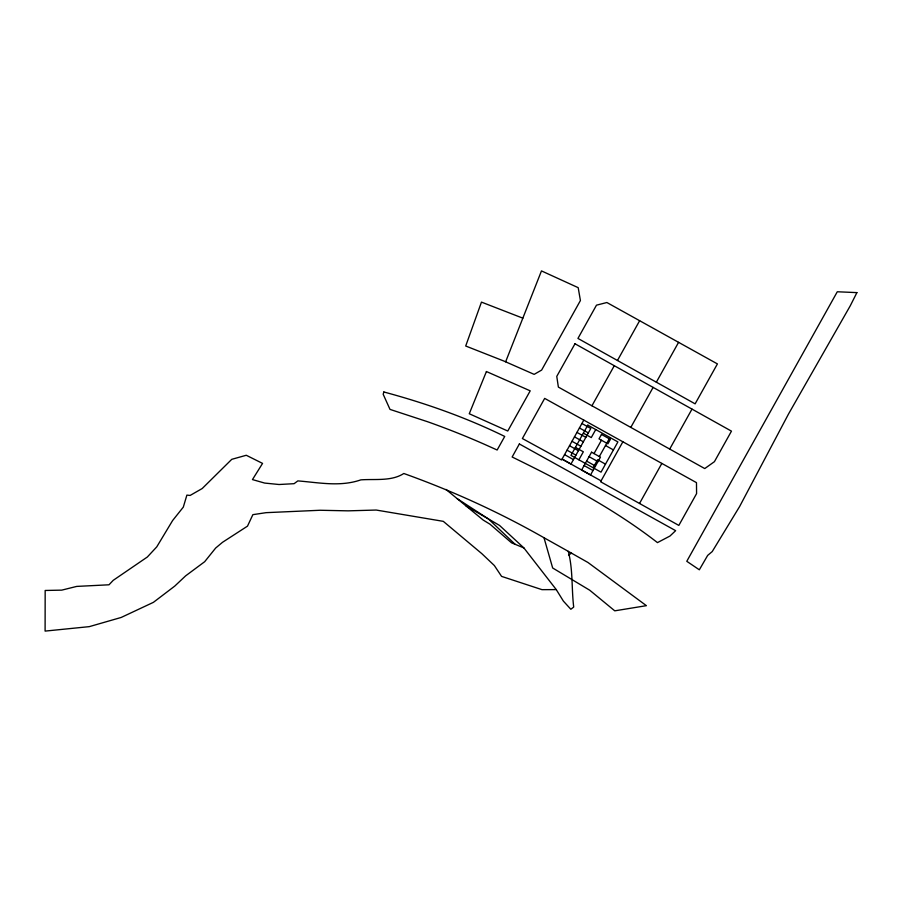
<?xml version="1.0" encoding="UTF-8"?>
<svg xmlns="http://www.w3.org/2000/svg" width="902" height="902" viewBox="0 0 902 902"><rect width="100%" height="100%" fill="white"/><g stroke="black" fill="none" stroke-linecap="round" stroke-linejoin="round"><path stroke-width="1.35" d="M505.639 361.792L541.471 270.904L578.193 287.67L580.414 300.546L541.628 370.079L534.153 374.364L503.722 360.98L465.703 346.007L481.465 302.114L522.833 318.158M583.797 420.129L561.574 459.975L522.382 438.541L544.673 398.391L696.479 482.638L696.581 493.62L678.834 525.415L600.585 481.747L622.865 441.8M591.949 405.765L614.285 365.705M617.464 360.484L639.642 320.706L717.417 363.912L695.126 403.848L577.945 338.43L596.481 305.169L606.877 302.52L639.642 320.706M578.881 459.794L583.335 451.801L575.42 447.381M595.737 429.566L591.272 437.571L583.357 433.152M594.012 453.571L601.454 440.232M593.11 467.732L597.575 459.738L605.49 464.158M599.345 456.547L609.966 437.504M630.802 427.401L653.116 387.398M656.352 382.2L678.575 342.343M639.529 503.451L661.831 463.436M669.712 449.072L691.992 409.113M568.553 554.989L571.575 553.208L587.98 562.498L646.396 605.67L614.758 610.834L589.728 590.224L552.667 567.989L543.996 537.739C499.302 512.268 452.274 490.835 403.825 473.494C391.445 481.499 375.029 478.815 360.856 479.864C340.144 487.057 319.015 482.57 297.84 480.901L294.086 483.686L279.034 484.509L264.636 483.066L252.459 479.582L262.561 463.402L246.269 455.273L231.769 459.321L202.217 488.523L190.142 495.435L186.883 495.119L183.309 507.127L172.632 520.51L156.756 546.871L147.33 557.019L113.224 580.336L109.007 584.789L76.704 586.413L61.742 590.133L45.168 590.472L45.1 631.096L89.287 626.642L121.195 617.453L153.408 602.344L174.74 586.108L185.632 575.859L204.675 561.709L215.657 548.044L222.512 542.305L247.498 526.137L252.864 514.659L266.113 512.663L320.097 510.261L348.138 510.848L376.213 510.047L443.299 521.345L481.871 553.693L494.352 565.531L501.568 576.378L541.989 589.66L556.263 589.604L563.4 601.127L570.842 609.267L573.706 607.069C571.462 588.476 573.074 569.545 568.283 551.347L543.996 537.739M556.263 589.604L523.882 547.92L511.547 542.824L489.966 524.186L483.224 520.082L446.005 489.448M581.914 423.5L590.81 428.461L570.966 464.045L562.07 459.084L601.082 480.856M579.434 427.954L588.329 432.915M605.513 445.509L613.428 449.929M576.953 432.396L585.849 437.357M574.473 436.85L583.368 441.811M571.992 441.292L580.888 446.253M569.512 445.735L578.408 450.696M589.074 456.66L597.97 461.621M567.031 450.188L575.927 455.149M586.593 461.102L595.489 466.063M564.551 454.631L573.447 459.592M584.113 465.556L593.009 470.517M568.283 551.347L571.575 553.208M466.086 505.966L499.494 525.392L523.882 547.92M457.213 498.671L488.557 519.033L515.087 544.278M383.835 391.975L383.181 394.275L390.002 409.395L427.492 421.696A802.904 802.904 0 0 1 485.175 444.63L497.149 450.008L504.725 436.444C466.086 417.502 425.372 403.115 383.835 391.975M486.415 371.534L469.265 413.747L507.758 431.021L530.207 390.837L486.415 371.534M856.9 292.62L850.304 305.722L788.517 413.995L739.629 506.507L712.219 551.584L707.675 555.395L699.332 569.793L686.783 561.303L837.281 291.763L856.9 292.62M519.372 443.964L512.144 456.998C562.679 481.736 612.853 508.018 657.468 542.609L669.961 536.047L675.643 530.669L519.372 443.964M574.98 343.763L556.771 376.393L558.372 387.093L704.744 468.566L714.418 461.677L731.466 431.145L574.98 343.763M587.822 425.146L570.955 455.375L601.025 472.152L617.893 441.924L587.822 425.146M591.554 452.206L581.632 469.998L590.528 474.959L600.45 457.167L591.554 452.206M601.487 434.414L599.007 438.868L607.892 443.829L610.372 439.387L601.487 434.414"/></g></svg>
